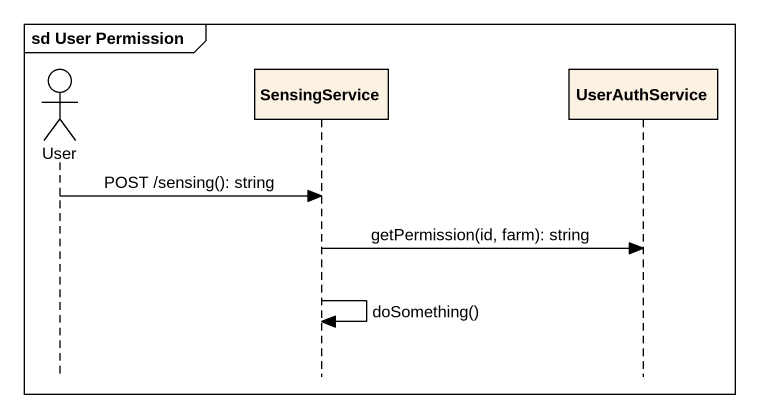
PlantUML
@startuml
mainframe sd User Permission
hide footbox
actor User
participant SensingService
participant UserAuthService

User -> SensingService : POST /sensing(): string
SensingService -> UserAuthService : getPermission(id, farm): string
SensingService -> SensingService : doSomething()
@enduml
